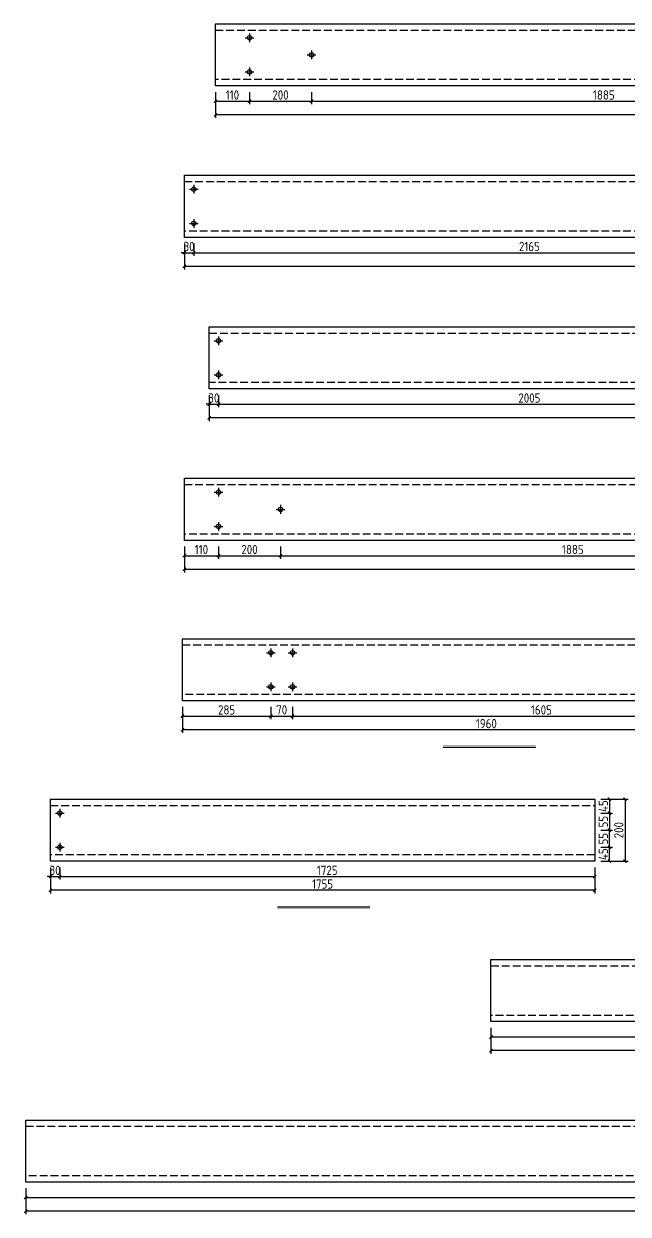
# Model space of a CAD drawing. Extents: x -196983 to 471790, y -783661 to 190401.
# Drawn here: x 12834 to 32322, y -166207 to -127825 of the extents above; entities that cross this region are included whole.
import ezdxf

# ---------------------------------------------------------------- set-up
doc = ezdxf.new("R2010")
doc.units = 0
doc.header["$LTSCALE"] = 1000
doc.header["$MEASUREMENT"] = 0
doc.linetypes.add('DASH', pattern=[0.35, 0.25, -0.1])
doc.layers.add('_TCH_MASK', color=7, linetype='Continuous')
doc.styles.get("Standard").update_dxf_attribs({"font": 'gbenor.shx', "bigfont": 'gbcbig.shx'})
doc.dimstyles.get("Standard").update_dxf_attribs({"dimscale": 100, "dimtxt": 3.5, "dimasz": 1, "dimexe": 2.5, "dimexo": 3, "dimgap": 1.5, "dimtad": 1, "dimdec": 0, "dimzin": 0, "dimdsep": 46, "dimtxsty": 'Standard', "dimblk": 'ARCHTICK', "dimcen": 0.09, "dimadec": 0, "dimazin": 0, "dimtfac": 1, "dimtdec": 0, "dimtix": 1, "dimtmove": 2, "dimatfit": 3, "dimfxl": 1, "dimtolj": 1, "dimtzin": 0, "dimarcsym": 0})

# ---------------------------------------------------------------- blocks, each defined once
blk = doc.blocks.new('_ArchTick')
at = {"color": 0, "linetype": 'ByBlock', "const_width": 0.4}
blk.add_lwpolyline([(-0.5, -0.5), (0.5, 0.5)], dxfattribs=at)
blk = doc.blocks.new('*D309')
at = {"layer": '_TCH_MASK', "color": 0, "lineweight": -2}
for p, q in [((19011, -130025), (19011, -130420)), ((20111, -130025), (20111, -130420)), ((19011, -130320), (20111, -130320))]:
    blk.add_line(p, q, dxfattribs=at)
at = {"layer": 'Defpoints', "color": 0}
for p in [(19011, -129825), (20111, -129825), (20111, -130320)]:
    blk.add_point(p, dxfattribs=at)
at = {"layer": '_TCH_MASK', "color": 0, "lineweight": -2, "xscale": 100, "yscale": 100, "zscale": 100, "rotation": 180}
blk.add_blockref('_ArchTick', (19011, -130320), dxfattribs=at)
at = {"layer": '_TCH_MASK', "color": 0, "lineweight": -2, "xscale": 100, "yscale": 100, "zscale": 100}
blk.add_blockref('_ArchTick', (20111, -130320), dxfattribs=at)
at = {"layer": '_TCH_MASK', "color": 0, "lineweight": 15, "insert": (19561, -130120), "char_height": 300, "attachment_point": 5}
blk.add_mtext('\\A1;110', dxfattribs=at)
blk = doc.blocks.new('*D310')
at = {"layer": '_TCH_MASK', "color": 0, "lineweight": -2}
for p, q in [((20111, -130025), (20111, -130420)), ((22111, -130025), (22111, -130420)), ((20111, -130320), (22111, -130320))]:
    blk.add_line(p, q, dxfattribs=at)
at = {"layer": 'Defpoints', "color": 0}
for p in [(20111, -129825), (22111, -129825), (22111, -130320)]:
    blk.add_point(p, dxfattribs=at)
at = {"layer": '_TCH_MASK', "color": 0, "lineweight": -2, "xscale": 100, "yscale": 100, "zscale": 100, "rotation": 180}
blk.add_blockref('_ArchTick', (20111, -130320), dxfattribs=at)
at = {"layer": '_TCH_MASK', "color": 0, "lineweight": -2, "xscale": 100, "yscale": 100, "zscale": 100}
blk.add_blockref('_ArchTick', (22111, -130320), dxfattribs=at)
at = {"layer": '_TCH_MASK', "color": 0, "lineweight": 15, "insert": (21111, -130120), "char_height": 300, "attachment_point": 5}
blk.add_mtext('\\A1;200', dxfattribs=at)
blk = doc.blocks.new('*D316')
at = {"layer": '_TCH_MASK', "color": 0, "lineweight": -2}
for p, q in [((19011, -130025), (19011, -130862)), ((84911, -130025), (84911, -130862)), ((84911, -130762), (19011, -130762))]:
    blk.add_line(p, q, dxfattribs=at)
at = {"layer": 'Defpoints', "color": 0}
for p in [(19011, -129825), (84911, -129825), (19011, -130762)]:
    blk.add_point(p, dxfattribs=at)
at = {"layer": '_TCH_MASK', "color": 0, "lineweight": -2, "xscale": 100, "yscale": 100, "zscale": 100, "rotation": 180}
blk.add_blockref('_ArchTick', (19011, -130762), dxfattribs=at)
at = {"layer": '_TCH_MASK', "color": 0, "lineweight": -2, "xscale": 100, "yscale": 100, "zscale": 100}
blk.add_blockref('_ArchTick', (84911, -130762), dxfattribs=at)
at = {"layer": '_TCH_MASK', "color": 0, "lineweight": 15, "insert": (51961, -130562), "char_height": 300, "attachment_point": 5}
blk.add_mtext('\\A1;6590', dxfattribs=at)
blk = doc.blocks.new('*D288')
at = {"layer": '_TCH_MASK', "color": 0, "lineweight": -2}
for p, q in [((22111, -130025), (22111, -130420)), ((40961, -130025), (40961, -130420)), ((22111, -130320), (40961, -130320))]:
    blk.add_line(p, q, dxfattribs=at)
at = {"layer": 'Defpoints', "color": 0}
for p in [(22111, -129825), (40961, -129825), (40961, -130320)]:
    blk.add_point(p, dxfattribs=at)
at = {"layer": '_TCH_MASK', "color": 0, "lineweight": -2, "xscale": 100, "yscale": 100, "zscale": 100, "rotation": 180}
blk.add_blockref('_ArchTick', (22111, -130320), dxfattribs=at)
at = {"layer": '_TCH_MASK', "color": 0, "lineweight": -2, "xscale": 100, "yscale": 100, "zscale": 100}
blk.add_blockref('_ArchTick', (40961, -130320), dxfattribs=at)
at = {"layer": '_TCH_MASK', "color": 0, "lineweight": 15, "insert": (31536, -130120), "char_height": 300, "attachment_point": 5}
blk.add_mtext('\\A1;1885', dxfattribs=at)
blk = doc.blocks.new('*D335')
at = {"layer": '_TCH_MASK', "color": 0, "lineweight": -2}
for p, q in [((18311, -134910), (18311, -135305)), ((39961, -134910), (39961, -135305)), ((18311, -135205), (39961, -135205))]:
    blk.add_line(p, q, dxfattribs=at)
at = {"layer": 'Defpoints', "color": 0}
for p in [(18311, -134710), (39961, -134710), (39961, -135205)]:
    blk.add_point(p, dxfattribs=at)
at = {"layer": '_TCH_MASK', "color": 0, "lineweight": -2, "xscale": 100, "yscale": 100, "zscale": 100, "rotation": 180}
blk.add_blockref('_ArchTick', (18311, -135205), dxfattribs=at)
at = {"layer": '_TCH_MASK', "color": 0, "lineweight": -2, "xscale": 100, "yscale": 100, "zscale": 100}
blk.add_blockref('_ArchTick', (39961, -135205), dxfattribs=at)
at = {"layer": '_TCH_MASK', "color": 0, "lineweight": 15, "insert": (29136, -135005), "char_height": 300, "attachment_point": 5}
blk.add_mtext('\\A1;2165', dxfattribs=at)
blk = doc.blocks.new('*D341')
at = {"layer": '_TCH_MASK', "color": 0, "lineweight": -2}
for p, q in [((18011, -134910), (18011, -135747)), ((84911, -134910), (84911, -135747)), ((84911, -135647), (18011, -135647))]:
    blk.add_line(p, q, dxfattribs=at)
at = {"layer": 'Defpoints', "color": 0}
for p in [(18011, -134710), (84911, -134710), (18011, -135647)]:
    blk.add_point(p, dxfattribs=at)
at = {"layer": '_TCH_MASK', "color": 0, "lineweight": -2, "xscale": 100, "yscale": 100, "zscale": 100, "rotation": 180}
blk.add_blockref('_ArchTick', (18011, -135647), dxfattribs=at)
at = {"layer": '_TCH_MASK', "color": 0, "lineweight": -2, "xscale": 100, "yscale": 100, "zscale": 100}
blk.add_blockref('_ArchTick', (84911, -135647), dxfattribs=at)
at = {"layer": '_TCH_MASK', "color": 0, "lineweight": 15, "insert": (51461, -135447), "char_height": 300, "attachment_point": 5}
blk.add_mtext('\\A1;6690', dxfattribs=at)
blk = doc.blocks.new('*D322')
at = {"layer": '_TCH_MASK', "color": 0, "lineweight": -2}
for p, q in [((18011, -134910), (18011, -135305)), ((18311, -134910), (18311, -135305)), ((18011, -135205), (17911, -135205)), ((18011, -135205), (18311, -135205)), ((18311, -135205), (18411, -135205))]:
    blk.add_line(p, q, dxfattribs=at)
at = {"layer": 'Defpoints', "color": 0}
for p in [(18011, -134710), (18311, -134710), (18311, -135205)]:
    blk.add_point(p, dxfattribs=at)
at = {"layer": '_TCH_MASK', "color": 0, "lineweight": -2, "xscale": 100, "yscale": 100, "zscale": 100}
blk.add_blockref('_ArchTick', (18011, -135205), dxfattribs=at)
at = {"layer": '_TCH_MASK', "color": 0, "lineweight": -2, "xscale": 100, "yscale": 100, "zscale": 100, "rotation": 180}
blk.add_blockref('_ArchTick', (18311, -135205), dxfattribs=at)
at = {"layer": '_TCH_MASK', "color": 0, "lineweight": 15, "insert": (18161, -135005), "char_height": 300, "attachment_point": 5}
blk.add_mtext('\\A1;30', dxfattribs=at)
blk = doc.blocks.new('*D344')
at = {"layer": '_TCH_MASK', "color": 0, "lineweight": -2}
for p, q in [((18811, -140090), (18711, -140090)), ((18811, -139795), (18811, -140190)), ((18811, -140090), (19111, -140090)), ((19111, -139795), (19111, -140190)), ((19111, -140090), (19211, -140090))]:
    blk.add_line(p, q, dxfattribs=at)
at = {"layer": 'Defpoints', "color": 0}
for p in [(18811, -139595), (19111, -139595), (19111, -140090)]:
    blk.add_point(p, dxfattribs=at)
at = {"layer": '_TCH_MASK', "color": 0, "lineweight": -2, "xscale": 100, "yscale": 100, "zscale": 100}
blk.add_blockref('_ArchTick', (18811, -140090), dxfattribs=at)
at = {"layer": '_TCH_MASK', "color": 0, "lineweight": -2, "xscale": 100, "yscale": 100, "zscale": 100, "rotation": 180}
blk.add_blockref('_ArchTick', (19111, -140090), dxfattribs=at)
at = {"layer": '_TCH_MASK', "color": 0, "lineweight": 15, "insert": (18961, -139890), "char_height": 300, "attachment_point": 5}
blk.add_mtext('\\A1;30', dxfattribs=at)
blk = doc.blocks.new('*D323')
at = {"layer": '_TCH_MASK', "color": 0, "lineweight": -2}
for p, q in [((19111, -139795), (19111, -140190)), ((19111, -140090), (39161, -140090)), ((39161, -139795), (39161, -140190))]:
    blk.add_line(p, q, dxfattribs=at)
at = {"layer": 'Defpoints', "color": 0}
for p in [(19111, -139595), (39161, -139595), (39161, -140090)]:
    blk.add_point(p, dxfattribs=at)
at = {"layer": '_TCH_MASK', "color": 0, "lineweight": -2, "xscale": 100, "yscale": 100, "zscale": 100, "rotation": 180}
blk.add_blockref('_ArchTick', (19111, -140090), dxfattribs=at)
at = {"layer": '_TCH_MASK', "color": 0, "lineweight": -2, "xscale": 100, "yscale": 100, "zscale": 100}
blk.add_blockref('_ArchTick', (39161, -140090), dxfattribs=at)
at = {"layer": '_TCH_MASK', "color": 0, "lineweight": 15, "insert": (29136, -139890), "char_height": 300, "attachment_point": 5}
blk.add_mtext('\\A1;2005', dxfattribs=at)
blk = doc.blocks.new('*D350')
at = {"layer": '_TCH_MASK', "color": 0, "lineweight": -2}
for p, q in [((18811, -139795), (18811, -140632)), ((84111, -139795), (84111, -140632)), ((84111, -140532), (18811, -140532))]:
    blk.add_line(p, q, dxfattribs=at)
at = {"layer": 'Defpoints', "color": 0}
for p in [(18811, -139595), (84111, -139595), (18811, -140532)]:
    blk.add_point(p, dxfattribs=at)
at = {"layer": '_TCH_MASK', "color": 0, "lineweight": -2, "xscale": 100, "yscale": 100, "zscale": 100, "rotation": 180}
blk.add_blockref('_ArchTick', (18811, -140532), dxfattribs=at)
at = {"layer": '_TCH_MASK', "color": 0, "lineweight": -2, "xscale": 100, "yscale": 100, "zscale": 100}
blk.add_blockref('_ArchTick', (84111, -140532), dxfattribs=at)
at = {"layer": '_TCH_MASK', "color": 0, "lineweight": 15, "insert": (51461, -140332), "char_height": 300, "attachment_point": 5}
blk.add_mtext('\\A1;6530', dxfattribs=at)
blk = doc.blocks.new('*D353')
at = {"layer": '_TCH_MASK', "color": 0, "lineweight": -2}
for p, q in [((18011, -144680), (18011, -145075)), ((19111, -144680), (19111, -145075)), ((18011, -144975), (19111, -144975))]:
    blk.add_line(p, q, dxfattribs=at)
at = {"layer": 'Defpoints', "color": 0}
for p in [(18011, -144480), (19111, -144480), (19111, -144975)]:
    blk.add_point(p, dxfattribs=at)
at = {"layer": '_TCH_MASK', "color": 0, "lineweight": -2, "xscale": 100, "yscale": 100, "zscale": 100, "rotation": 180}
blk.add_blockref('_ArchTick', (18011, -144975), dxfattribs=at)
at = {"layer": '_TCH_MASK', "color": 0, "lineweight": -2, "xscale": 100, "yscale": 100, "zscale": 100}
blk.add_blockref('_ArchTick', (19111, -144975), dxfattribs=at)
at = {"layer": '_TCH_MASK', "color": 0, "lineweight": 15, "insert": (18561, -144775), "char_height": 300, "attachment_point": 5}
blk.add_mtext('\\A1;110', dxfattribs=at)
blk = doc.blocks.new('*D329')
at = {"layer": '_TCH_MASK', "color": 0, "lineweight": -2}
for p, q in [((19111, -144680), (19111, -145075)), ((21111, -144680), (21111, -145075)), ((19111, -144975), (21111, -144975))]:
    blk.add_line(p, q, dxfattribs=at)
at = {"layer": 'Defpoints', "color": 0}
for p in [(19111, -144480), (21111, -144480), (21111, -144975)]:
    blk.add_point(p, dxfattribs=at)
at = {"layer": '_TCH_MASK', "color": 0, "lineweight": -2, "xscale": 100, "yscale": 100, "zscale": 100, "rotation": 180}
blk.add_blockref('_ArchTick', (19111, -144975), dxfattribs=at)
at = {"layer": '_TCH_MASK', "color": 0, "lineweight": -2, "xscale": 100, "yscale": 100, "zscale": 100}
blk.add_blockref('_ArchTick', (21111, -144975), dxfattribs=at)
at = {"layer": '_TCH_MASK', "color": 0, "lineweight": 15, "insert": (20111, -144775), "char_height": 300, "attachment_point": 5}
blk.add_mtext('\\A1;200', dxfattribs=at)
blk = doc.blocks.new('*D359')
at = {"layer": '_TCH_MASK', "color": 0, "lineweight": -2}
for p, q in [((18011, -144680), (18011, -145517)), ((84911, -144680), (84911, -145517)), ((84911, -145417), (18011, -145417))]:
    blk.add_line(p, q, dxfattribs=at)
at = {"layer": 'Defpoints', "color": 0}
for p in [(18011, -144480), (84911, -144480), (18011, -145417)]:
    blk.add_point(p, dxfattribs=at)
at = {"layer": '_TCH_MASK', "color": 0, "lineweight": -2, "xscale": 100, "yscale": 100, "zscale": 100, "rotation": 180}
blk.add_blockref('_ArchTick', (18011, -145417), dxfattribs=at)
at = {"layer": '_TCH_MASK', "color": 0, "lineweight": -2, "xscale": 100, "yscale": 100, "zscale": 100}
blk.add_blockref('_ArchTick', (84911, -145417), dxfattribs=at)
at = {"layer": '_TCH_MASK', "color": 0, "lineweight": 15, "insert": (51461, -145217), "char_height": 300, "attachment_point": 5}
blk.add_mtext('\\A1;6690', dxfattribs=at)
blk = doc.blocks.new('*D333')
at = {"layer": '_TCH_MASK', "color": 0, "lineweight": -2}
for p, q in [((21111, -144680), (21111, -145075)), ((39961, -144680), (39961, -145075)), ((21111, -144975), (39961, -144975))]:
    blk.add_line(p, q, dxfattribs=at)
at = {"layer": 'Defpoints', "color": 0}
for p in [(21111, -144480), (39961, -144480), (39961, -144975)]:
    blk.add_point(p, dxfattribs=at)
at = {"layer": '_TCH_MASK', "color": 0, "lineweight": -2, "xscale": 100, "yscale": 100, "zscale": 100, "rotation": 180}
blk.add_blockref('_ArchTick', (21111, -144975), dxfattribs=at)
at = {"layer": '_TCH_MASK', "color": 0, "lineweight": -2, "xscale": 100, "yscale": 100, "zscale": 100}
blk.add_blockref('_ArchTick', (39961, -144975), dxfattribs=at)
at = {"layer": '_TCH_MASK', "color": 0, "lineweight": 15, "insert": (30536, -144775), "char_height": 300, "attachment_point": 5}
blk.add_mtext('\\A1;1885', dxfattribs=at)
blk = doc.blocks.new('*D383')
at = {"layer": '_TCH_MASK', "color": 0, "lineweight": -2}
for p, q in [((17948, -149853), (17948, -150247)), ((20798, -149853), (20798, -150247)), ((17948, -150147), (20798, -150147))]:
    blk.add_line(p, q, dxfattribs=at)
at = {"layer": 'Defpoints', "color": 0}
for p in [(17948, -149653), (20798, -149653), (20798, -150147)]:
    blk.add_point(p, dxfattribs=at)
at = {"layer": '_TCH_MASK', "color": 0, "lineweight": -2, "xscale": 100, "yscale": 100, "zscale": 100, "rotation": 180}
blk.add_blockref('_ArchTick', (17948, -150147), dxfattribs=at)
at = {"layer": '_TCH_MASK', "color": 0, "lineweight": -2, "xscale": 100, "yscale": 100, "zscale": 100}
blk.add_blockref('_ArchTick', (20798, -150147), dxfattribs=at)
at = {"layer": '_TCH_MASK', "color": 0, "lineweight": 15, "insert": (19373, -149947), "char_height": 300, "attachment_point": 5}
blk.add_mtext('\\A1;285', dxfattribs=at)
blk = doc.blocks.new('*D384')
at = {"layer": '_TCH_MASK', "color": 0, "lineweight": -2}
for p, q in [((20798, -149853), (20798, -150247)), ((21498, -149853), (21498, -150247)), ((20798, -150147), (21498, -150147))]:
    blk.add_line(p, q, dxfattribs=at)
at = {"layer": 'Defpoints', "color": 0}
for p in [(20798, -149653), (21498, -149653), (21498, -150147)]:
    blk.add_point(p, dxfattribs=at)
at = {"layer": '_TCH_MASK', "color": 0, "lineweight": -2, "xscale": 100, "yscale": 100, "zscale": 100, "rotation": 180}
blk.add_blockref('_ArchTick', (20798, -150147), dxfattribs=at)
at = {"layer": '_TCH_MASK', "color": 0, "lineweight": -2, "xscale": 100, "yscale": 100, "zscale": 100}
blk.add_blockref('_ArchTick', (21498, -150147), dxfattribs=at)
at = {"layer": '_TCH_MASK', "color": 0, "lineweight": 15, "insert": (21148, -149947), "char_height": 300, "attachment_point": 5}
blk.add_mtext('\\A1;70', dxfattribs=at)
blk = doc.blocks.new('*D385')
at = {"layer": '_TCH_MASK', "color": 0, "lineweight": -2}
for p, q in [((21498, -149853), (21498, -150247)), ((37548, -149853), (37548, -150247)), ((21498, -150147), (37548, -150147))]:
    blk.add_line(p, q, dxfattribs=at)
at = {"layer": 'Defpoints', "color": 0}
for p in [(21498, -149653), (37548, -149653), (37548, -150147)]:
    blk.add_point(p, dxfattribs=at)
at = {"layer": '_TCH_MASK', "color": 0, "lineweight": -2, "xscale": 100, "yscale": 100, "zscale": 100, "rotation": 180}
blk.add_blockref('_ArchTick', (21498, -150147), dxfattribs=at)
at = {"layer": '_TCH_MASK', "color": 0, "lineweight": -2, "xscale": 100, "yscale": 100, "zscale": 100}
blk.add_blockref('_ArchTick', (37548, -150147), dxfattribs=at)
at = {"layer": '_TCH_MASK', "color": 0, "lineweight": 15, "insert": (29523, -149947), "char_height": 300, "attachment_point": 5}
blk.add_mtext('\\A1;1605', dxfattribs=at)
blk = doc.blocks.new('*D386')
at = {"layer": '_TCH_MASK', "color": 0, "lineweight": -2}
for p, q in [((17948, -149853), (17948, -150689)), ((37548, -149853), (37548, -150689)), ((37548, -150589), (17948, -150589))]:
    blk.add_line(p, q, dxfattribs=at)
at = {"layer": 'Defpoints', "color": 0}
for p in [(17948, -149653), (37548, -149653), (17948, -150589)]:
    blk.add_point(p, dxfattribs=at)
at = {"layer": '_TCH_MASK', "color": 0, "lineweight": -2, "xscale": 100, "yscale": 100, "zscale": 100, "rotation": 180}
blk.add_blockref('_ArchTick', (17948, -150589), dxfattribs=at)
at = {"layer": '_TCH_MASK', "color": 0, "lineweight": -2, "xscale": 100, "yscale": 100, "zscale": 100}
blk.add_blockref('_ArchTick', (37548, -150589), dxfattribs=at)
at = {"layer": '_TCH_MASK', "color": 0, "lineweight": 15, "insert": (27748, -150389), "char_height": 300, "attachment_point": 5}
blk.add_mtext('\\A1;1960', dxfattribs=at)
blk = doc.blocks.new('*D419')
at = {"layer": '_TCH_MASK', "color": 0, "lineweight": -2}
for p, q in [((13692, -155025), (13692, -155420)), ((13992, -155025), (13992, -155420)), ((13692, -155320), (13592, -155320)), ((13692, -155320), (13992, -155320)), ((13992, -155320), (14092, -155320))]:
    blk.add_line(p, q, dxfattribs=at)
at = {"layer": 'Defpoints', "color": 0}
for p in [(13692, -154825), (13992, -154825), (13992, -155320)]:
    blk.add_point(p, dxfattribs=at)
at = {"layer": '_TCH_MASK', "color": 0, "lineweight": -2, "xscale": 100, "yscale": 100, "zscale": 100}
blk.add_blockref('_ArchTick', (13692, -155320), dxfattribs=at)
at = {"layer": '_TCH_MASK', "color": 0, "lineweight": -2, "xscale": 100, "yscale": 100, "zscale": 100, "rotation": 180}
blk.add_blockref('_ArchTick', (13992, -155320), dxfattribs=at)
at = {"layer": '_TCH_MASK', "color": 0, "lineweight": 15, "insert": (13842, -155120), "char_height": 300, "attachment_point": 5}
blk.add_mtext('\\A1;30', dxfattribs=at)
blk = doc.blocks.new('*D420')
at = {"layer": '_TCH_MASK', "color": 0, "lineweight": -2}
for p, q in [((13992, -155025), (13992, -155420)), ((31242, -155025), (31242, -155420)), ((13992, -155320), (31242, -155320))]:
    blk.add_line(p, q, dxfattribs=at)
at = {"layer": 'Defpoints', "color": 0}
for p in [(13992, -154825), (31242, -154825), (31242, -155320)]:
    blk.add_point(p, dxfattribs=at)
at = {"layer": '_TCH_MASK', "color": 0, "lineweight": -2, "xscale": 100, "yscale": 100, "zscale": 100, "rotation": 180}
blk.add_blockref('_ArchTick', (13992, -155320), dxfattribs=at)
at = {"layer": '_TCH_MASK', "color": 0, "lineweight": -2, "xscale": 100, "yscale": 100, "zscale": 100}
blk.add_blockref('_ArchTick', (31242, -155320), dxfattribs=at)
at = {"layer": '_TCH_MASK', "color": 0, "lineweight": 15, "insert": (22617, -155120), "char_height": 300, "attachment_point": 5}
blk.add_mtext('\\A1;1725', dxfattribs=at)
blk = doc.blocks.new('*D421')
at = {"layer": '_TCH_MASK', "color": 0, "lineweight": -2}
for p, q in [((13692, -155025), (13692, -155862)), ((31242, -155025), (31242, -155862)), ((31242, -155762), (13692, -155762))]:
    blk.add_line(p, q, dxfattribs=at)
at = {"layer": 'Defpoints', "color": 0}
for p in [(13692, -154825), (31242, -154825), (13692, -155762)]:
    blk.add_point(p, dxfattribs=at)
at = {"layer": '_TCH_MASK', "color": 0, "lineweight": -2, "xscale": 100, "yscale": 100, "zscale": 100, "rotation": 180}
blk.add_blockref('_ArchTick', (13692, -155762), dxfattribs=at)
at = {"layer": '_TCH_MASK', "color": 0, "lineweight": -2, "xscale": 100, "yscale": 100, "zscale": 100}
blk.add_blockref('_ArchTick', (31242, -155762), dxfattribs=at)
at = {"layer": '_TCH_MASK', "color": 0, "lineweight": 15, "insert": (22467, -155562), "char_height": 300, "attachment_point": 5}
blk.add_mtext('\\A1;1755', dxfattribs=at)
blk = doc.blocks.new('*D416')
at = {"layer": '_TCH_MASK', "color": 0, "lineweight": -2}
for p, q in [((31442, -154375), (31821, -154375)), ((31721, -154825), (31721, -154375)), ((31442, -154825), (31821, -154825))]:
    blk.add_line(p, q, dxfattribs=at)
at = {"layer": 'Defpoints', "color": 0}
for p in [(31242, -154375), (31721, -154375), (31242, -154825)]:
    blk.add_point(p, dxfattribs=at)
at = {"layer": '_TCH_MASK', "color": 0, "lineweight": -2, "xscale": 100, "yscale": 100, "zscale": 100}
for p, rotation in [((31721, -154375), 90), ((31721, -154825), 270)]:
    blk.add_blockref('_ArchTick', p, dxfattribs=dict(at, rotation=rotation))
at = {"layer": '_TCH_MASK', "color": 0, "lineweight": 15, "insert": (31521, -154600), "char_height": 300, "attachment_point": 5, "rotation": 90}
blk.add_mtext('\\A1;45', dxfattribs=at)
blk = doc.blocks.new('*D422')
at = {"layer": '_TCH_MASK', "color": 0, "lineweight": -2}
for p, q in [((31442, -153825), (31821, -153825)), ((31721, -154375), (31721, -153825)), ((31442, -154375), (31821, -154375))]:
    blk.add_line(p, q, dxfattribs=at)
at = {"layer": 'Defpoints', "color": 0}
for p in [(31242, -153825), (31721, -153825), (31242, -154375)]:
    blk.add_point(p, dxfattribs=at)
at = {"layer": '_TCH_MASK', "color": 0, "lineweight": -2, "xscale": 100, "yscale": 100, "zscale": 100}
for p, rotation in [((31721, -153825), 90), ((31721, -154375), 270)]:
    blk.add_blockref('_ArchTick', p, dxfattribs=dict(at, rotation=rotation))
at = {"layer": '_TCH_MASK', "color": 0, "lineweight": 15, "insert": (31521, -154100), "char_height": 300, "attachment_point": 5, "rotation": 90}
blk.add_mtext('\\A1;55', dxfattribs=at)
blk = doc.blocks.new('*D417')
at = {"layer": '_TCH_MASK', "color": 0, "lineweight": -2}
for p, q in [((31442, -152825), (31821, -152825)), ((31721, -152825), (31721, -153275)), ((31442, -153275), (31821, -153275))]:
    blk.add_line(p, q, dxfattribs=at)
at = {"layer": 'Defpoints', "color": 0}
for p in [(31242, -152825), (31242, -153275), (31721, -153275)]:
    blk.add_point(p, dxfattribs=at)
at = {"layer": '_TCH_MASK', "color": 0, "lineweight": -2, "xscale": 100, "yscale": 100, "zscale": 100}
for p, rotation in [((31721, -152825), 90), ((31721, -153275), 270)]:
    blk.add_blockref('_ArchTick', p, dxfattribs=dict(at, rotation=rotation))
at = {"layer": '_TCH_MASK', "color": 0, "lineweight": 15, "insert": (31521, -153050), "char_height": 300, "attachment_point": 5, "rotation": 90}
blk.add_mtext('\\A1;45', dxfattribs=at)
blk = doc.blocks.new('*D418')
at = {"layer": '_TCH_MASK', "color": 0, "lineweight": -2}
for p, q in [((31442, -153275), (31821, -153275)), ((31721, -153275), (31721, -153825)), ((31442, -153825), (31821, -153825))]:
    blk.add_line(p, q, dxfattribs=at)
at = {"layer": 'Defpoints', "color": 0}
for p in [(31242, -153275), (31242, -153825), (31721, -153825)]:
    blk.add_point(p, dxfattribs=at)
at = {"layer": '_TCH_MASK', "color": 0, "lineweight": -2, "xscale": 100, "yscale": 100, "zscale": 100}
for p, rotation in [((31721, -153275), 90), ((31721, -153825), 270)]:
    blk.add_blockref('_ArchTick', p, dxfattribs=dict(at, rotation=rotation))
at = {"layer": '_TCH_MASK', "color": 0, "lineweight": 15, "insert": (31521, -153550), "char_height": 300, "attachment_point": 5, "rotation": 90}
blk.add_mtext('\\A1;55', dxfattribs=at)
blk = doc.blocks.new('*D423')
at = {"layer": '_TCH_MASK', "color": 0, "lineweight": -2}
for p, q in [((31442, -152825), (32319, -152825)), ((32219, -152825), (32219, -154825)), ((31442, -154825), (32319, -154825))]:
    blk.add_line(p, q, dxfattribs=at)
at = {"layer": 'Defpoints', "color": 0}
for p in [(31242, -152825), (31242, -154825), (32219, -154825)]:
    blk.add_point(p, dxfattribs=at)
at = {"layer": '_TCH_MASK', "color": 0, "lineweight": -2, "xscale": 100, "yscale": 100, "zscale": 100}
for p, rotation in [((32219, -152825), 90), ((32219, -154825), 270)]:
    blk.add_blockref('_ArchTick', p, dxfattribs=dict(at, rotation=rotation))
at = {"layer": '_TCH_MASK', "color": 0, "lineweight": 15, "insert": (32019, -153825), "char_height": 300, "attachment_point": 5, "rotation": 90}
blk.add_mtext('\\A1;200', dxfattribs=at)
blk = doc.blocks.new('*D482')
at = {"layer": '_TCH_MASK', "color": 0, "lineweight": -2}
for p, q in [((27898, -160198), (27898, -160593)), ((54898, -160198), (54898, -160593)), ((27898, -160493), (54898, -160493))]:
    blk.add_line(p, q, dxfattribs=at)
at = {"layer": 'Defpoints', "color": 0}
for p in [(27898, -159998), (54898, -159998), (54898, -160493)]:
    blk.add_point(p, dxfattribs=at)
at = {"layer": '_TCH_MASK', "color": 0, "lineweight": -2, "xscale": 100, "yscale": 100, "zscale": 100, "rotation": 180}
blk.add_blockref('_ArchTick', (27898, -160493), dxfattribs=at)
at = {"layer": '_TCH_MASK', "color": 0, "lineweight": -2, "xscale": 100, "yscale": 100, "zscale": 100}
blk.add_blockref('_ArchTick', (54898, -160493), dxfattribs=at)
at = {"layer": '_TCH_MASK', "color": 0, "lineweight": 15, "insert": (41398, -160293), "char_height": 300, "attachment_point": 5}
blk.add_mtext('\\A1;2700', dxfattribs=at)
blk = doc.blocks.new('*D483')
at = {"layer": '_TCH_MASK', "color": 0, "lineweight": -2}
for p, q in [((27898, -160198), (27898, -161034)), ((54898, -160198), (54898, -161034)), ((54898, -160934), (27898, -160934))]:
    blk.add_line(p, q, dxfattribs=at)
at = {"layer": 'Defpoints', "color": 0}
for p in [(27898, -159998), (54898, -159998), (27898, -160934)]:
    blk.add_point(p, dxfattribs=at)
at = {"layer": '_TCH_MASK', "color": 0, "lineweight": -2, "xscale": 100, "yscale": 100, "zscale": 100, "rotation": 180}
blk.add_blockref('_ArchTick', (27898, -160934), dxfattribs=at)
at = {"layer": '_TCH_MASK', "color": 0, "lineweight": -2, "xscale": 100, "yscale": 100, "zscale": 100}
blk.add_blockref('_ArchTick', (54898, -160934), dxfattribs=at)
at = {"layer": '_TCH_MASK', "color": 0, "lineweight": 15, "insert": (41398, -160734), "char_height": 300, "attachment_point": 5}
blk.add_mtext('\\A1;2700', dxfattribs=at)
blk = doc.blocks.new('*D489')
at = {"layer": '_TCH_MASK', "color": 0, "lineweight": -2}
for p, q in [((12898, -165370), (12898, -165765)), ((54898, -165370), (54898, -165765)), ((12898, -165665), (54898, -165665))]:
    blk.add_line(p, q, dxfattribs=at)
at = {"layer": 'Defpoints', "color": 0}
for p in [(12898, -165170), (54898, -165170), (54898, -165665)]:
    blk.add_point(p, dxfattribs=at)
at = {"layer": '_TCH_MASK', "color": 0, "lineweight": -2, "xscale": 100, "yscale": 100, "zscale": 100, "rotation": 180}
blk.add_blockref('_ArchTick', (12898, -165665), dxfattribs=at)
at = {"layer": '_TCH_MASK', "color": 0, "lineweight": -2, "xscale": 100, "yscale": 100, "zscale": 100}
blk.add_blockref('_ArchTick', (54898, -165665), dxfattribs=at)
at = {"layer": '_TCH_MASK', "color": 0, "lineweight": 15, "insert": (33898, -165465), "char_height": 300, "attachment_point": 5}
blk.add_mtext('\\A1;4200', dxfattribs=at)
blk = doc.blocks.new('*D490')
at = {"layer": '_TCH_MASK', "color": 0, "lineweight": -2}
for p, q in [((12898, -165370), (12898, -166207)), ((54898, -165370), (54898, -166207)), ((54898, -166107), (12898, -166107))]:
    blk.add_line(p, q, dxfattribs=at)
at = {"layer": 'Defpoints', "color": 0}
for p in [(12898, -165170), (54898, -165170), (12898, -166107)]:
    blk.add_point(p, dxfattribs=at)
at = {"layer": '_TCH_MASK', "color": 0, "lineweight": -2, "xscale": 100, "yscale": 100, "zscale": 100, "rotation": 180}
blk.add_blockref('_ArchTick', (12898, -166107), dxfattribs=at)
at = {"layer": '_TCH_MASK', "color": 0, "lineweight": -2, "xscale": 100, "yscale": 100, "zscale": 100}
blk.add_blockref('_ArchTick', (54898, -166107), dxfattribs=at)
at = {"layer": '_TCH_MASK', "color": 0, "lineweight": 15, "insert": (33898, -165907), "char_height": 300, "attachment_point": 5}
blk.add_mtext('\\A1;4200', dxfattribs=at)

msp = doc.modelspace()

# ---------------------------------------------------------------- linework, layer by layer
at = {"color": 0}
for p, q in [((19011.2, -127825), (84911.2, -127825)), ((19011.2, -129825), (19011.2, -127825)), ((84911.2, -129825), (19011.2, -129825)), ((18011.2, -132710), (84911.2, -132710)), ((18011.2, -134710), (18011.2, -132710)), ((84911.2, -134710), (18011.2, -134710)), ((18811.2, -137595), (84111.2, -137595)), ((18811.2, -139595), (18811.2, -137595)), ((84111.2, -139595), (18811.2, -139595)), ((18011.2, -142480.1), (84911.2, -142480.1)), ((18011.2, -144480.1), (18011.2, -142480.1)), ((84911.2, -144480.1), (18011.2, -144480.1)), ((17948.4, -147652.6), (37548.4, -147652.6)), ((17948.4, -149652.6), (17948.4, -147652.6)), ((37548.4, -149652.6), (17948.4, -149652.6)), ((13692.3, -152825.2), (31242.3, -152825.2)), ((13692.3, -154825.2), (13692.3, -152825.2)), ((31242.3, -152825.2), (31242.3, -154825.2)), ((31242.3, -154825.2), (13692.3, -154825.2)), ((27897.7, -157997.8), (54897.7, -157997.8)), ((27897.7, -159997.8), (27897.7, -157997.8)), ((54897.7, -159997.8), (27897.7, -159997.8)), ((12897.7, -163170.4), (54897.7, -163170.4)), ((12897.7, -165170.4), (12897.7, -163170.4)), ((54897.7, -165170.4), (12897.7, -165170.4))]:
    msp.add_line(p, q, dxfattribs=at)
at = {"color": 0, "linetype": 'DASH'}
for p, q in [((19011.2, -128025), (84911.2, -128025)), ((84911.2, -129625), (19011.2, -129625)), ((18011.2, -132910), (84911.2, -132910)), ((84911.2, -134510), (18011.2, -134510)), ((18811.2, -137795), (84111.2, -137795)), ((84111.2, -139395), (18811.2, -139395)), ((18011.2, -142680.1), (84911.2, -142680.1)), ((84911.2, -144280.1), (18011.2, -144280.1)), ((17948.4, -147852.6), (37548.4, -147852.6)), ((37548.4, -149452.6), (17948.4, -149452.6)), ((13692.3, -153025.2), (31242.3, -153025.2)), ((31242.3, -154625.2), (13692.3, -154625.2)), ((27897.7, -158197.8), (54897.7, -158197.8)), ((54897.7, -159797.8), (27897.7, -159797.8)), ((12897.7, -163370.4), (54897.7, -163370.4)), ((54897.7, -164970.4), (12897.7, -164970.4))]:
    msp.add_line(p, q, dxfattribs=at)
at = {"color": 1}
for p, q in [((20111.2, -128135), (20111.2, -128415)), ((19971.2, -128275), (20251.2, -128275)), ((21971.2, -128825), (22251.2, -128825)), ((22111.2, -128685), (22111.2, -128965)), ((20111.2, -129235), (20111.2, -129515)), ((19971.2, -129375), (20251.2, -129375)), ((18171.2, -133160), (18451.2, -133160)), ((18311.2, -133020), (18311.2, -133300)), ((18171.2, -134260), (18451.2, -134260)), ((18311.2, -134120), (18311.2, -134400)), ((18971.2, -138045), (19251.2, -138045)), ((19111.2, -137905), (19111.2, -138185)), ((18971.2, -139145), (19251.2, -139145)), ((19111.2, -139005), (19111.2, -139285)), ((18971.2, -142930.1), (19251.2, -142930.1)), ((19111.2, -142790.1), (19111.2, -143070.1)), ((20971.2, -143480.1), (21251.2, -143480.1)), ((21111.2, -143340.1), (21111.2, -143620.1)), ((19111.2, -143890.1), (19111.2, -144170.1)), ((18971.2, -144030.1), (19251.2, -144030.1)), ((20658.4, -148102.6), (20938.4, -148102.6)), ((20798.4, -147962.6), (20798.4, -148242.6)), ((21358.4, -148102.6), (21638.4, -148102.6)), ((21498.4, -147962.6), (21498.4, -148242.6)), ((20658.4, -149202.6), (20938.4, -149202.6)), ((20798.4, -149062.6), (20798.4, -149342.6)), ((21358.4, -149202.6), (21638.4, -149202.6)), ((21498.4, -149062.6), (21498.4, -149342.6)), ((13992.3, -153135.2), (13992.3, -153415.2)), ((13852.3, -153275.2), (14132.3, -153275.2)), ((13992.3, -154235.2), (13992.3, -154515.2)), ((13852.3, -154375.2), (14132.3, -154375.2))]:
    msp.add_line(p, q, dxfattribs=at)
for centre in [(20111.2, -128275), (22111.2, -128825), (20111.2, -129375), (18311.2, -133160), (18311.2, -134260), (19111.2, -138045), (19111.2, -139145), (19111.2, -142930.1), (21111.2, -143480.1), (19111.2, -144030.1), (20798.4, -148102.6), (21498.4, -148102.6), (20798.4, -149202.6), (21498.4, -149202.6), (13992.3, -153275.2), (13992.3, -154375.2)]:
    msp.add_circle(centre, 70, dxfattribs=at)
at = {"layer": '_TCH_MASK', "lineweight": 15}
for p, q in [((29341.9, -151160), (26354.7, -151160)), ((23996.4, -156332.6), (21009.2, -156332.6))]:
    msp.add_line(p, q, dxfattribs=at)
at = {"layer": '_TCH_MASK', "lineweight": 15, "const_width": 20}
for points in [[(26354.7, -151114.7), (29341.9, -151114.7)], [(21009.2, -156287.3), (23996.4, -156287.3)]]:
    msp.add_lwpolyline(points, dxfattribs=at)

# ---------------------------------------------------------------- dimensions: what is measured, and where the dimension line sits
at = {"layer": '_TCH_MASK', "lineweight": 15}
for base, p1, p2, picture, middle in [((20111.2, -130319.7), (19011.2, -129825), (20111.2, -129825), '*D309', (19561.2, -130119.7)), ((19011.2, -130761.6), (84911.2, -129825), (19011.2, -129825), '*D316', (51961.2, -130561.6)), ((22111.2, -130319.7), (20111.2, -129825), (22111.2, -129825), '*D310', (21111.2, -130119.7)), ((40961.2, -130319.7), (22111.2, -129825), (40961.2, -129825), '*D288', (31536.2, -130119.7)), ((18311.2, -135204.8), (18011.2, -134710), (18311.2, -134710), '*D322', (18161.2, -135004.8)), ((18011.2, -135646.6), (84911.2, -134710), (18011.2, -134710), '*D341', (51461.2, -135446.6)), ((39961.2, -135204.8), (18311.2, -134710), (39961.2, -134710), '*D335', (29136.2, -135004.8)), ((19111.2, -140089.8), (18811.2, -139595), (19111.2, -139595), '*D344', (18961.2, -139889.8)), ((18811.2, -140531.6), (84111.2, -139595), (18811.2, -139595), '*D350', (51461.2, -140331.6)), ((39161.2, -140089.8), (19111.2, -139595), (39161.2, -139595), '*D323', (29136.2, -139889.8)), ((19111.2, -144974.8), (18011.2, -144480.1), (19111.2, -144480.1), '*D353', (18561.2, -144774.8)), ((18011.2, -145416.7), (84911.2, -144480.1), (18011.2, -144480.1), '*D359', (51461.2, -145216.7)), ((21111.2, -144974.8), (19111.2, -144480.1), (21111.2, -144480.1), '*D329', (20111.2, -144774.8)), ((39961.2, -144974.8), (21111.2, -144480.1), (39961.2, -144480.1), '*D333', (30536.2, -144774.8)), ((20798.4, -150147.4), (17948.4, -149652.6), (20798.4, -149652.6), '*D383', (19373.4, -149947.4)), ((17948.4, -150589.2), (37548.4, -149652.6), (17948.4, -149652.6), '*D386', (27748.4, -150389.2)), ((21498.4, -150147.4), (20798.4, -149652.6), (21498.4, -149652.6), '*D384', (21148.4, -149947.4)), ((37548.4, -150147.4), (21498.4, -149652.6), (37548.4, -149652.6), '*D385', (29523.4, -149947.4)), ((13992.3, -155320), (13692.3, -154825.2), (13992.3, -154825.2), '*D419', (13842.3, -155120)), ((13692.3, -155761.8), (31242.3, -154825.2), (13692.3, -154825.2), '*D421', (22467.3, -155561.8)), ((31242.3, -155320), (13992.3, -154825.2), (31242.3, -154825.2), '*D420', (22617.3, -155120)), ((54897.7, -160492.6), (27897.7, -159997.8), (54897.7, -159997.8), '*D482', (41397.7, -160292.6)), ((27897.7, -160934.4), (54897.7, -159997.8), (27897.7, -159997.8), '*D483', (41397.7, -160734.4)), ((54897.7, -165665.1), (12897.7, -165170.4), (54897.7, -165170.4), '*D489', (33897.7, -165465.1)), ((12897.7, -166107), (54897.7, -165170.4), (12897.7, -165170.4), '*D490', (33897.7, -165907))]:
    dim = msp.add_linear_dim(base=base, p1=p1, p2=p2, dimstyle='Standard', override={"dimtxt": 3, "dimexe": 1, "dimexo": 2, "dimgap": 0.5, "dimlfac": 0.1}, dxfattribs=at)
    dim.commit()
    dim.dimension.update_dxf_attribs({"geometry": picture, "text_midpoint": middle})
for base, p1, p2, angle, picture, middle in [((31721, -153275.2), (31242.3, -152825.2), (31242.3, -153275.2), 270, '*D417', (31521, -153050.2)), ((32219.1, -154825.2), (31242.3, -152825.2), (31242.3, -154825.2), 90, '*D423', (32019.1, -153825.2)), ((31721, -153825.2), (31242.3, -153275.2), (31242.3, -153825.2), 270, '*D418', (31521, -153550.2)), ((31721, -153825.2), (31242.3, -154375.2), (31242.3, -153825.2), 90, '*D422', (31521, -154100.2)), ((31721, -154375.2), (31242.3, -154825.2), (31242.3, -154375.2), 90, '*D416', (31521, -154600.2))]:
    dim = msp.add_linear_dim(base=base, p1=p1, p2=p2, angle=angle, dimstyle='Standard', override={"dimtxt": 3, "dimexe": 1, "dimexo": 2, "dimgap": 0.5, "dimlfac": 0.1}, dxfattribs=at)
    dim.commit()
    dim.dimension.update_dxf_attribs({"geometry": picture, "text_midpoint": middle})

doc.saveas('drawing.dxf')
